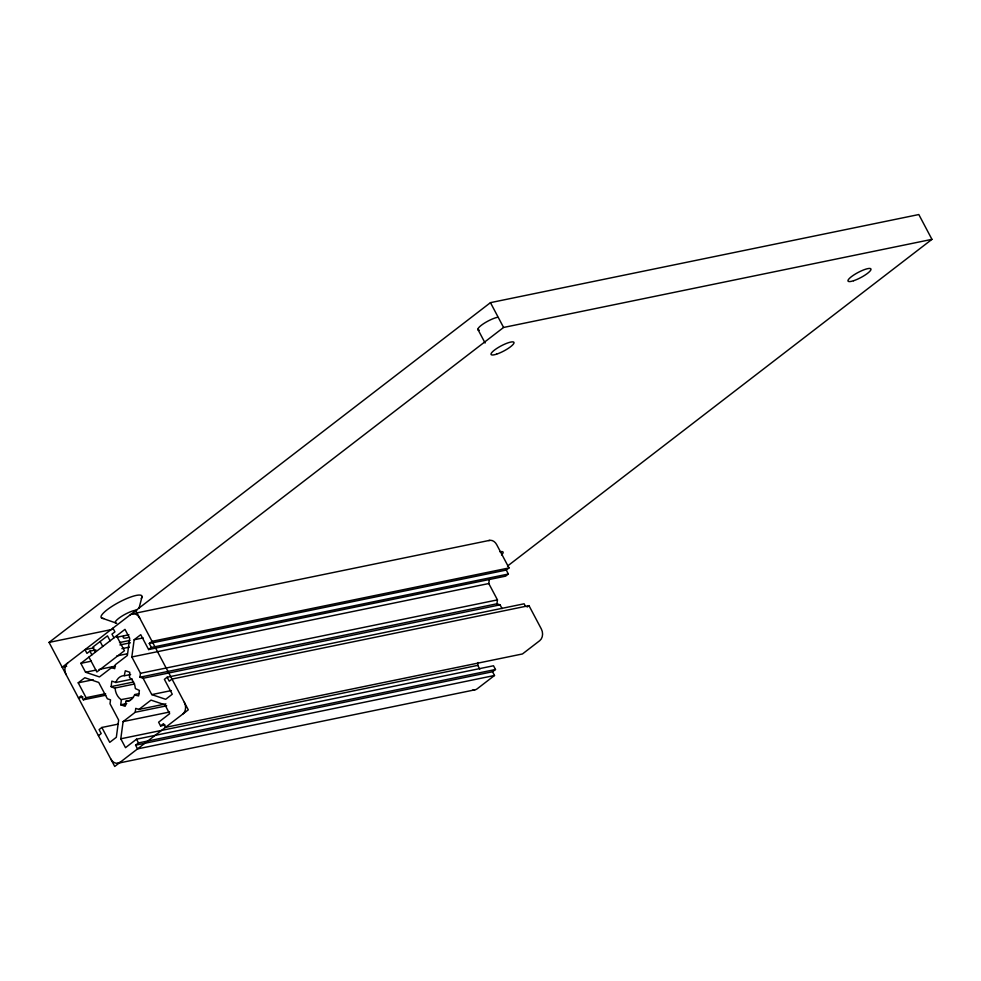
<?xml version="1.0" encoding="UTF-8"?>
<svg xmlns="http://www.w3.org/2000/svg" width="981" height="981" viewBox="0 0 981 981"><rect width="100%" height="100%" fill="white"/><g stroke="black" fill="none" stroke-linecap="round" stroke-linejoin="round"><path stroke-width="1.47" d="M132.374 679.085L115.868 682.482L111.846 681.121L111.111 686.626L115.12 688.454A12.961 10.031 78.4 0 0 121.031 699.625L133.391 697.332M130.35 700.385L125.85 701.305L125.176 706.283L120.712 704.775L121.386 699.809M115.868 682.482L115.979 682.04A12.961 10.031 78.4 0 1 124.256 675.664L125.31 670.759L129.762 672.267L129.455 677.417A12.961 10.031 78.4 0 1 135.366 688.588L139.376 690.416L138.628 695.921L134.495 695.002A12.961 10.031 78.4 0 1 126.218 701.378L125.85 701.305M122.968 705.327L125.948 704.91M492.536 671.752L494.51 675.48L137.536 748.895L135.562 745.18L492.536 671.752L495.479 669.496L493.504 665.768L136.531 739.196L125.507 747.681L120.786 738.791L123.116 721.587L135.219 712.267L166.721 705.793M502.076 608.612L500.077 604.836L143.103 678.263L139.952 677.197L140.479 673.297L131.834 656.963L134.152 639.759L140.749 634.682L148.621 649.569L505.595 576.154L508.354 574.032L506.257 570.059L149.284 643.475L151.381 647.448L508.354 574.032M135.219 712.267L135.746 708.368L138.897 709.435L165.899 703.88M479.783 669.177L477.759 665.363L478.152 662.506M139.952 677.197L496.926 603.781L497.453 599.881L488.796 583.536L489.384 579.244M139.057 608.134L142.037 596.669M135.758 610.587L188.291 709.827L114.728 766.455L49.05 642.408L490.451 302.651L918.817 214.545L931.95 239.352L507.533 566.049M931.95 239.352L503.584 327.458L62.183 667.215L66.683 666.295M95.905 649.888L89.909 651.114L86.966 653.383L84.991 649.667L93.992 647.816M80.834 663.34L124.979 629.361L129.688 638.251L127.371 655.455L115.255 664.775L114.728 668.674L111.576 667.607L99.461 676.927L85.555 672.23L80.834 663.34L91.343 661.169M105.592 693.69L86.095 697.699L78.21 682.813L84.807 677.736L98.725 682.445L107.37 698.779L110.522 699.845L110.007 703.745L118.652 720.079L116.334 737.283L109.737 742.359L101.852 727.473L99.093 729.594L101.202 733.567L98.443 735.689M149.284 643.475L152.043 641.353L509.016 567.938L496.668 544.614A8.645 6.695 78.4 0 0 488.771 540.568M82.968 697.05L78.48 697.982L81.227 695.86L83.336 699.821L86.095 697.699M148.621 649.569L151.381 647.448M525.522 606.442L524.112 603.793L167.15 677.221L164.391 679.343L172.264 694.229L165.679 699.306L151.761 694.597L143.103 678.263M138.897 709.435L151.013 700.115L164.931 704.812L169.639 713.714L158.603 722.2L160.577 725.928L165.078 724.996M135.562 745.18L138.505 742.911L495.479 669.496M160.577 725.928L163.52 723.659L165.495 727.375L522.456 653.959L539.746 640.654A8.645 6.695 78.4 0 0 541.328 628.968L528.98 605.645L172.006 679.06L169.247 681.182L167.15 677.221M506.257 570.059L509.016 567.938M527.14 607.055L528.98 605.645M494.51 675.48L477.22 688.785A8.645 6.695 78.4 0 1 473.038 689.827M132.643 613.775L489.617 540.359M49.05 642.408L111.957 629.471M116.947 637.233L128.94 634.768M119.486 642.567L129.983 640.409M134.152 639.759L143.152 637.908M119.903 644.946L130.399 642.788M121.877 648.674L129.369 647.129M116.837 655.933L127.334 653.775M131.834 656.963L488.796 583.536M85.555 672.23L96.052 670.072M99.044 669.459L115.55 666.062M111.576 667.607L114.581 666.994M78.21 682.813L93.207 679.735M124.636 675.737L130.632 674.499M140.479 673.297L497.453 599.881M111.111 686.626L133.6 682.003M115.133 687.988L134.63 683.978M83.336 699.821L105.838 695.198M134.605 694.573L139.106 693.641M151.761 694.597L171.258 690.587M120.712 704.775L126.721 703.536M123.116 721.587L169.603 712.022M101.852 727.473L118.358 724.076M120.786 738.791L477.759 665.363M117.83 763.267L474.804 689.839M101.644 618.03L116.714 623.254M496.926 603.781L500.077 604.836M490.451 302.651L503.584 327.458M477.833 329.297L485.092 343.019M112.95 628.147L114.912 631.862L111.969 634.131L113.943 637.846M116.543 635.847L124.428 650.734L96.837 671.973L88.952 657.086M110.105 640.801L107.481 635.847L92.766 647.166L95.39 652.132M100.123 641.5L102.747 646.467M89.909 651.114L91.871 654.842M136.531 739.196L138.505 742.911M128.756 637.282A12.961 2.894 -27.9 0 1 123.569 636.178M499.918 551.776A12.961 2.894 -27.9 0 1 501.536 554.903M479.292 330.205A12.961 2.894 -27.9 0 1 482.48 324.429A12.961 2.894 -27.9 0 1 497.637 317.255M103.618 618.447A23.041 5.138 -27.9 0 1 119.155 602.187A23.041 5.138 -27.9 0 1 141.252 598.545M115.599 623.021A12.961 2.894 -27.9 0 1 122.527 615.761A12.961 2.894 -27.9 0 1 136.862 610.096M130.24 614.842A8.645 6.695 78.4 0 1 139.694 618.03M184.354 702.384A8.645 6.695 78.4 0 1 182.773 714.07M66.132 674.658A8.645 6.695 78.4 0 1 67.701 662.972M120.246 762.2A8.645 6.695 78.4 0 1 110.792 759.012M853.556 280.738A12.961 2.894 -27.9 0 0 871.005 269.334A12.961 2.894 -27.9 0 0 853.85 274.962A12.961 2.894 -27.9 0 0 853.556 280.738M496.582 354.153A12.961 2.894 -27.9 0 0 514.032 342.761A12.961 2.894 -27.9 0 0 496.889 348.378A12.961 2.894 -27.9 0 0 496.582 354.153"/></g></svg>
